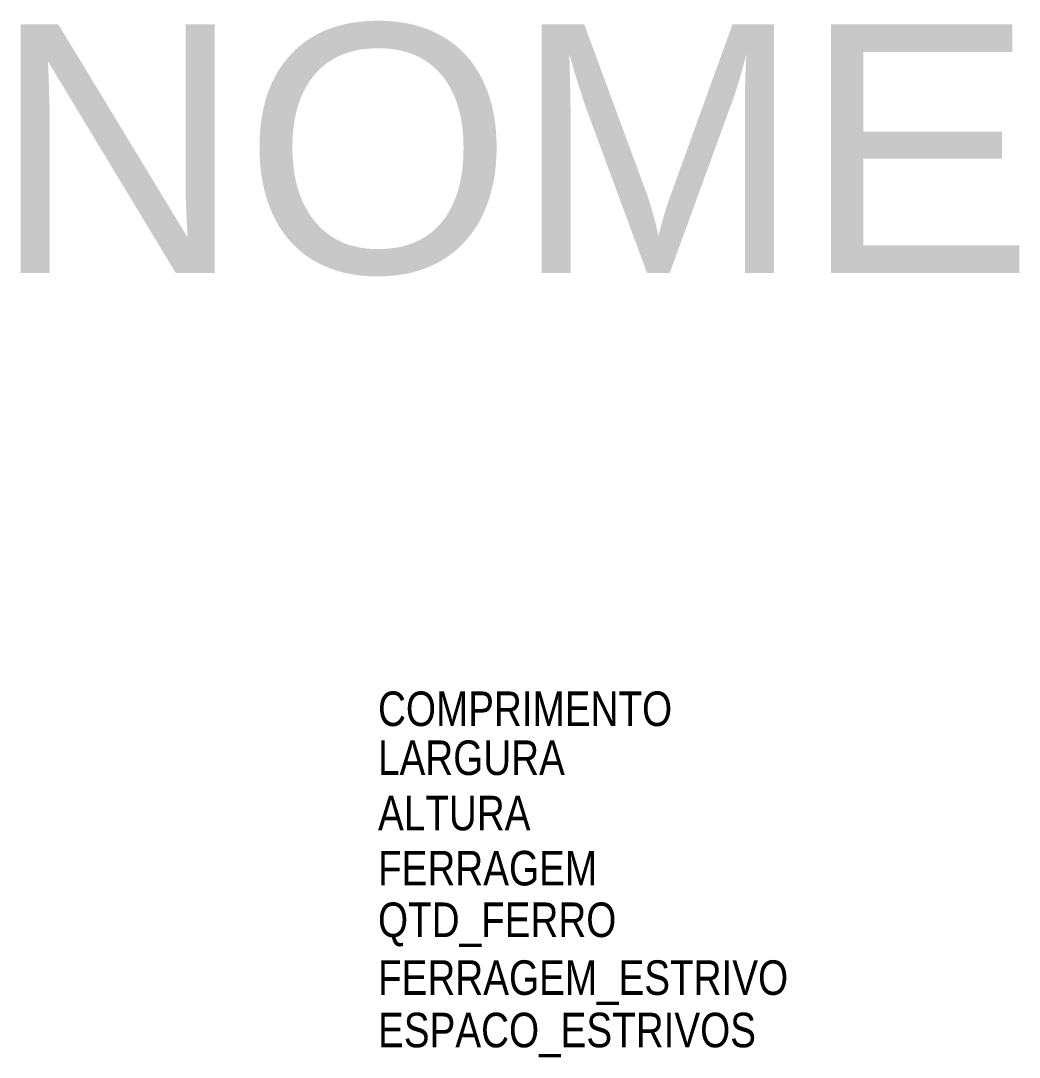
# Model space of a CAD drawing. Header units: millimetres. Extents: x -0.267 to 0.335, y -0.243 to 0.383.
import ezdxf
from ezdxf.enums import TextEntityAlignment as Align

# ---------------------------------------------------------------- set-up
doc = ezdxf.new("R2010")
doc.units = ezdxf.units.MM
doc.layers.add('TextoEstrutural', color=7, linetype='Continuous', plot=False)
doc.layers.add('VP', color=7, linetype='Continuous', plot=False)
doc.styles.get("Standard").update_dxf_attribs({"font": 'arial.ttf'})

msp = doc.modelspace()

# ---------------------------------------------------------------- texts
at = {"layer": 'TextoEstrutural'}
msp.add_attdef('NOME', text='VR1', height=0.15, dxfattribs=at).set_placement((0.02994, 0.23103), align=Align.CENTER)
at = {"layer": 'VP', "width": 0.8, "flags": 1}
for tag, p, s, height in [('COMPRIMENTO', (-0.05161, -0.04253), '1.00', 0.020861), ('LARGURA', (-0.05161, -0.07209), '0.10', 0.020861), ('ALTURA', (-0.05161, -0.1055), '0.30', 0.020861), ('FERRAGEM', (-0.05161, -0.13875), '5/16', 0.020861), ('QTD_FERRO', (-0.05161, -0.16992), '4', 0.02086), ('FERRAGEM_ESTRIVO', (-0.05161, -0.20484), '4.2mm', 0.020861), ('ESPACO_ESTRIVOS', (-0.05161, -0.23648), '0.25', 0.020861)]:
    msp.add_attdef(tag, p, s, height=height, dxfattribs=at)

doc.saveas('drawing.dxf')
